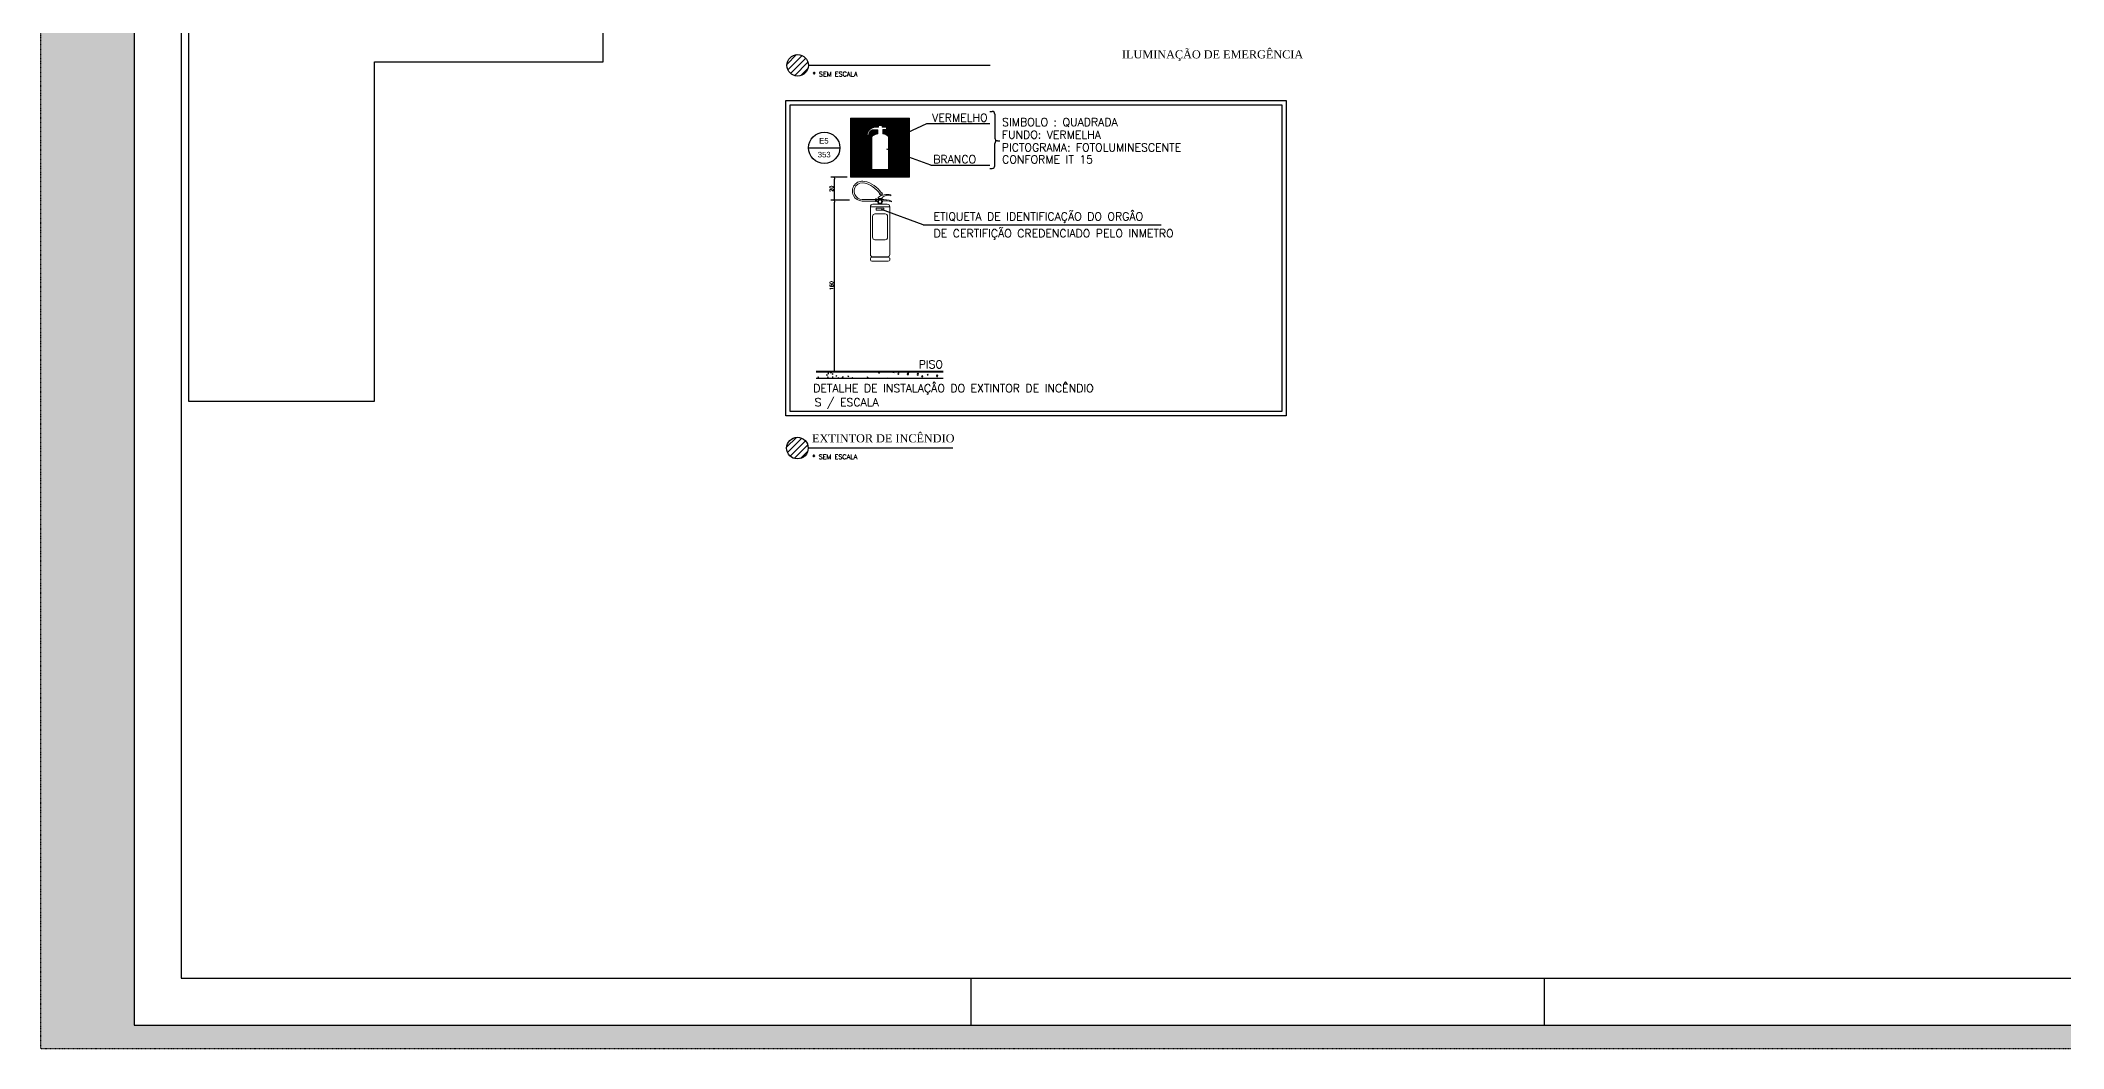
# Model space of a CAD drawing. Header units: metres. Extents: x -1783 to 21505, y -57 to 13660.
# Drawn here: x -1783 to 3971, y 5740 to 8607 of the extents above; entities that cross this region are included whole.
import ezdxf

# ---------------------------------------------------------------- set-up
doc = ezdxf.new("R2010")
doc.units = ezdxf.units.M
doc.header["$MEASUREMENT"] = 0
doc.linetypes.add('HIDDEN', pattern=[0.009525, 0.00635, -0.003175])
doc.layers.add('Bombeiro', color=1, linetype='Continuous', lineweight=0)
for name, color, linetype in [('colorida chamar atenção', 10, 'Continuous'), ('cotas', 7, 'Continuous'), ('P01', 5, 'Continuous'), ('P015', 121, 'Continuous'), ('P02', 6, 'Continuous'), ('P025', 3, 'Continuous'), ('P03', 7, 'Continuous'), ('P06', 7, 'Continuous'), ('SIMB', 9, 'Continuous')]:
    doc.layers.add(name, color=color, linetype=linetype)
doc.styles.add('ARIAL', font='arial.ttf', dxfattribs={"height": 0.15})
doc.styles.add('R80', font='romans.shx', dxfattribs={"height": 10})
doc.styles.add('SR80-50', font='romans.shx', dxfattribs={"height": 10})
doc.dimstyles.new('1-50', dxfattribs={"dimtxt": 10, "dimasz": 5, "dimexe": 10, "dimexo": 10, "dimgap": 3, "dimtad": 1, "dimdec": 1, "dimrnd": 1, "dimdsep": 46, "dimtxsty": 'R80', "dimblk": 'DOT', "dimcen": 0, "dimclrd": 252, "dimclre": 252, "dimclrt": 252, "dimadec": 0, "dimazin": 0, "dimtfac": 1, "dimtdec": 1, "dimtix": 1, "dimtmove": 2, "dimatfit": 3, "dimldrblk": 'DOT', "dimfxl": 1, "dimtolj": 1, "dimarcsym": 0})

# ---------------------------------------------------------------- blocks, each defined once
blk = doc.blocks.new('_Dot')
at = {"color": 0, "linetype": 'ByBlock', "lineweight": -2}
blk.add_line((-0.5, 0), (-1, 0), dxfattribs=at)
at = {"color": 0, "linetype": 'ByBlock', "const_width": 0.5}
blk.add_lwpolyline([(-0.25, 0, 1), (0.25, 0, 1)], format="xyb", close=True, dxfattribs=at)
blk = doc.blocks.new('*D7126')
at = {"layer": 'cotas', "color": 252, "lineweight": -2, "transparency": 16777216}
for p, q in [((511.6, 8217.6), (465.4, 8217.6)), ((475.4, 8157.3), (475.4, 8212.6)), ((518.4, 8152.3), (465.4, 8152.3))]:
    blk.add_line(p, q, dxfattribs=at)
at = {"layer": 'cotas', "color": 252, "lineweight": -2, "transparency": 16777216, "xscale": 5, "yscale": 5, "zscale": 5}
for p, rotation in [((475.4, 8217.6), 90), ((475.4, 8152.3), 270)]:
    blk.add_blockref('_Dot', p, dxfattribs=dict(at, rotation=rotation))
at = {"layer": 'cotas', "color": 252, "transparency": 16777216, "insert": (467.4, 8185), "char_height": 10, "attachment_point": 5, "rotation": 90, "style": 'R80'}
blk.add_mtext('\\A1;20', dxfattribs=at)
blk = doc.blocks.new('*D7127')
at = {"layer": 'cotas', "color": 252, "lineweight": -2, "transparency": 16777216}
for p, q in [((518.4, 8152.3), (465.4, 8152.3)), ((475.4, 7671.6), (475.4, 8147.3))]:
    blk.add_line(p, q, dxfattribs=at)
at = {"layer": 'cotas', "color": 252, "lineweight": -2, "transparency": 16777216, "xscale": 5, "yscale": 5, "zscale": 5}
for p, rotation in [((475.4, 8152.3), 90), ((475.4, 7666.6), 270)]:
    blk.add_blockref('_Dot', p, dxfattribs=dict(at, rotation=rotation))
at = {"layer": 'cotas', "color": 252, "transparency": 16777216, "insert": (467.4, 7909.4), "char_height": 10, "attachment_point": 5, "rotation": 90, "style": 'R80'}
blk.add_mtext('\\A1;160', dxfattribs=at)

msp = doc.modelspace()

# ---------------------------------------------------------------- hatches: boundary and pattern name
at = {"layer": 'Bombeiro'}
h = msp.add_hatch(dxfattribs=at)
h.set_pattern_fill('ANSI31', color=10)
h.set_pattern_definition([(45, (-1782.50201, 5739.96308), (-0.0883883476, 0.0883883476), [])])
h.paths.add_polyline_path([(581.465, 8332.755, -0.18935494), (599.225, 8341.624), (599.225, 8352.827), (585.365, 8352.827, 0.34807548), (573.52, 8337.423), (568.379, 8336.956, -0.36019706), (588.008, 8359.829), (600.627, 8359.829), (600.627, 8364.496), (610.909, 8364.496), (610.909, 8359.829), (623.995, 8359.829), (623.995, 8353.76), (613.246, 8353.76), (613.246, 8341.524, -0.16750724), (629.136, 8333.742), (629.136, 8296.061), (689.186, 8274.179), (689.186, 8385.35), (521.415, 8385.35), (521.415, 8217.579), (689.186, 8217.579), (689.186, 8274.179), (629.136, 8296.061), (629.136, 8239.865), (581.465, 8239.865)])
at = {"layer": 'cotas'}
h = msp.add_hatch(color=7, dxfattribs=at)
h.dxf.hatch_style = 1
h.paths.add_polyline_path([(9417.498, 13659.963), (-1782.502, 13659.963), (-1782.502, 5739.963), (9417.498, 5739.963)])
h.paths.add_polyline_path([(-1515.835, 13593.296), (9284.165, 13593.296), (9284.165, 5806.63), (-1515.835, 5806.63)], flags=16)
at = {"layer": 'P025'}
h = msp.add_hatch(dxfattribs=at)
h.set_pattern_fill('LINE', scale=4, angle=45)
h.set_pattern_definition([(45, (-524453.771, 543181.387), (-8.98025612, 8.98025612), [])])
h.paths.add_polyline_path([(401.602, 8535.957, 1), (340.268, 8535.957, 1)])
h = msp.add_hatch(dxfattribs=at)
h.set_pattern_fill('LINE', scale=4, angle=45)
h.set_pattern_definition([(45, (-524454.465, 542092.95), (-8.98025612, 8.98025612), [])])
h.paths.add_polyline_path([(400.908, 7447.519, 1), (339.574, 7447.519, 1)])

# ---------------------------------------------------------------- linework, layer by layer
at = {"layer": 'Bombeiro', "color": 10}
for p, q in [((521.415, 8385.35), (521.415, 8217.579)), ((521.415, 8385.35), (689.186, 8385.35)), ((599.225, 8352.827), (585.365, 8352.827)), ((600.627, 8359.829), (588.008, 8359.829)), ((599.225, 8352.827), (599.225, 8342.091)), ((600.627, 8364.496), (610.909, 8364.496)), ((600.627, 8364.496), (600.627, 8359.829)), ((610.909, 8364.496), (610.909, 8359.829)), ((610.909, 8359.829), (623.995, 8359.829)), ((613.246, 8353.76), (613.246, 8341.524)), ((613.246, 8353.76), (623.995, 8353.76)), ((623.995, 8353.76), (623.995, 8359.829)), ((689.186, 8385.35), (689.186, 8217.579)), ((573.52, 8337.423), (568.379, 8336.956)), ((581.465, 8239.865), (581.465, 8332.755)), ((629.136, 8239.865), (629.136, 8333.742)), ((629.136, 8239.865), (581.465, 8239.865)), ((521.415, 8217.579), (689.186, 8217.579))]:
    msp.add_line(p, q, dxfattribs=at)
at = {"layer": 'Bombeiro', "color": 10, "linetype": 'ByBlock'}
for p, q in [((610.337, 8173.341), (604.066, 8170)), ((605.526, 8167.261), (611.885, 8170.649)), ((610.337, 8173.341), (611.796, 8170.601)), ((554.838, 8154.664), (592.467, 8154.664)), ((554.838, 8150.076), (592.467, 8150.076)), ((577.776, 8134.02), (632.826, 8134.02)), ((577.776, 8134.02), (577.776, 7997.923)), ((584.657, 8140.901), (625.945, 8140.901)), ((590.774, 8113.376), (619.828, 8113.376)), ((592.467, 8155.887), (595.571, 8155.887)), ((592.467, 8155.887), (592.467, 8148.782)), ((592.467, 8148.782), (595.571, 8148.782)), ((594.597, 8129.533), (616.005, 8129.533)), ((594.597, 8129.533), (594.597, 8124.157)), ((594.597, 8124.157), (616.005, 8124.157)), ((595.571, 8148.782), (595.571, 8155.988)), ((595.571, 8154.664), (601.842, 8154.664)), ((595.571, 8150.076), (598.442, 8150.076)), ((601.514, 8148.547), (599.212, 8148.547)), ((599.594, 8154.664), (599.594, 8160.386)), ((599.594, 8157.088), (611.008, 8157.088)), ((599.949, 8143.994), (599.949, 8140.901)), ((602.022, 8150.44), (600.027, 8151.591)), ((602.022, 8146.654), (600.027, 8145.502)), ((603.408, 8151.826), (602.256, 8153.82)), ((603.408, 8145.268), (602.256, 8143.274)), ((604.066, 8170), (605.526, 8167.261)), ((605.301, 8152.333), (605.301, 8154.636)), ((605.301, 8144.761), (605.301, 8142.458)), ((607.194, 8151.826), (608.345, 8153.82)), ((607.194, 8145.268), (608.345, 8143.274)), ((608.58, 8150.44), (610.574, 8151.591)), ((608.58, 8146.654), (610.574, 8145.502)), ((609.087, 8148.547), (611.39, 8148.547)), ((610.653, 8143.994), (610.653, 8140.901)), ((611.008, 8160.486), (611.008, 8155.015)), ((616.005, 8129.533), (616.005, 8124.157)), ((632.826, 8134.02), (632.826, 7997.923)), ((636.138, 8167.39), (636.138, 8165.289)), ((637.922, 8150.08), (637.922, 8147.882)), ((583.892, 8106.495), (583.892, 8046.857)), ((626.709, 8106.495), (626.709, 8046.857)), ((590.774, 8039.976), (619.828, 8039.976)), ((577.776, 7985.791), (577.776, 7983.396)), ((582.363, 7990.378), (628.238, 7990.378)), ((582.363, 7978.809), (628.238, 7978.809)), ((584.657, 7991.042), (625.945, 7991.042)), ((632.826, 7987.32), (632.826, 7981.867)), ((632.826, 7985.791), (632.826, 7983.396))]:
    msp.add_line(p, q, dxfattribs=at)
msp.add_circle((605.301, 8148.547), 7.027, dxfattribs=at)
at = {"layer": 'Bombeiro', "color": 10}
for centre, radius, start, end in [((592.009, 8336.536), 23.634, 99.7461205, 178.981605), ((589.166, 8337.648), 15.647, 104.0591216, 180.8261384), ((601.635, 8314.583), 27.149, 95.092306, 137.9814725), ((609.901, 8314.583), 27.149, 44.8870392, 82.9237402)]:
    msp.add_arc(centre, radius, start, end, dxfattribs=at)
at = {"layer": 'Bombeiro', "color": 10, "linetype": 'ByBlock'}
for centre, radius, start, end in [((554.838, 8178.366), 28.29, 78.5175064, 270), ((554.838, 8178.366), 23.702, 74.3323095, 270), ((542.717, 8128.166), 75.334, 34.2002122, 77.0831676), ((546.771, 8133.661), 73.712, 32.0383623, 79.2895352), ((584.657, 8134.02), 6.881, 90, 180), ((590.774, 8106.495), 6.881, 90, 180), ((624.916, 8127.111), 41.814, 74.4310625, 127.2709215), ((542.717, 8128.166), 75.334, 29.6489766, 31.8305263), ((611.181, 8078.141), 76.749, 69.6090045, 92.0560012), ((546.771, 8133.661), 73.712, 26.9223369, 29.6227838), ((628.442, 8137.412), 28.919, 74.5663469, 127.0753655), ((616.579, 8074.161), 76.749, 73.8534372, 93.4452311), ((619.828, 8106.495), 6.881, 0, 90), ((625.945, 8134.02), 6.881, 0, 90), ((584.657, 7997.923), 6.881, 180, 270), ((590.774, 8046.857), 6.881, 180, 270), ((619.828, 8046.857), 6.881, 270, 0), ((625.945, 7997.923), 6.881, 270, 0), ((582.363, 7985.791), 4.588, 90, 180), ((582.363, 7983.396), 4.588, 180, 270), ((628.238, 7985.791), 4.588, 0, 90), ((628.238, 7983.396), 4.588, 270, 0)]:
    msp.add_arc(centre, radius, start, end, dxfattribs=at)
at = {"layer": 'colorida chamar atenção'}
msp.add_line((402.138, 8301.464), (491.144, 8301.464), dxfattribs=at)
msp.add_circle((446.641, 8301.464), 44.503, dxfattribs=at)
at = {"layer": 'P01', "color": 7, "linetype": 'HIDDEN', "ltscale": 3}
msp.add_lwpolyline([(-1782.502, 5739.963), (9417.498, 5739.963), (9417.498, 13659.963), (-1782.502, 13659.963)], close=True, dxfattribs=at)
at = {"layer": 'P015', "color": 7}
msp.add_lwpolyline([(-1515.835, 5806.63), (9284.165, 5806.63), (9284.165, 13593.296), (-1515.835, 13593.296)], close=True, dxfattribs=at)
at = {"layer": 'P02', "color": 7}
for p, q in [((423.871, 7666.563), (784.382, 7666.563)), ((423.871, 7664.269), (784.382, 7664.269)), ((452.624, 7654.528), (454.467, 7656.724)), ((452.624, 7654.528), (454.909, 7654.328)), ((454.908, 7654.325), (454.466, 7656.722)), ((456.641, 7659.329), (458.484, 7661.525)), ((456.641, 7659.329), (458.926, 7659.129)), ((458.925, 7659.126), (458.483, 7661.523)), ((464.377, 7660.425), (466.638, 7662.782)), ((466.911, 7660.425), (466.637, 7662.779)), ((468.69, 7658.373), (471.367, 7659.401)), ((468.69, 7658.373), (470.592, 7657.09)), ((470.591, 7657.088), (471.366, 7659.398)), ((480.045, 7652.129), (481.888, 7654.326)), ((482.321, 7651.971), (481.887, 7654.323)), ((514.134, 7652.321), (516.811, 7653.348)), ((516.035, 7651.035), (516.81, 7653.346)), ((546.822, 7664.269), (548.157, 7663.368)), ((548.156, 7663.366), (548.459, 7664.269)), ((601.196, 7661.589), (603.098, 7660.307)), ((603.097, 7660.304), (603.872, 7662.614)), ((641.858, 7663.429), (642.664, 7664.269)), ((641.858, 7663.429), (645.258, 7662.901)), ((645.257, 7662.899), (645.097, 7664.269)), ((656.136, 7658.528), (658.813, 7659.555)), ((656.136, 7658.528), (658.038, 7657.245)), ((657.286, 7662.838), (658.487, 7664.269)), ((657.286, 7662.838), (659.571, 7662.638)), ((658.037, 7657.242), (658.812, 7659.552)), ((659.57, 7662.635), (659.269, 7664.269)), ((682.657, 7657.101), (685.635, 7660.204)), ((682.657, 7657.101), (686.057, 7656.574)), ((684.707, 7660.439), (686.55, 7662.635)), ((684.707, 7660.439), (686.992, 7660.239)), ((686.056, 7656.572), (685.634, 7660.202)), ((686.991, 7660.236), (686.549, 7662.632)), ((711.077, 7655.466), (713.754, 7656.493)), ((711.077, 7655.466), (712.979, 7654.183)), ((712.127, 7658.04), (713.97, 7660.236)), ((712.127, 7658.04), (714.412, 7657.84)), ((712.978, 7654.18), (713.753, 7656.49)), ((714.411, 7657.837), (713.969, 7660.233)), ((723.457, 7650.773), (726.435, 7653.877)), ((726.856, 7650.244), (726.434, 7653.874)), ((739.547, 7655.641), (741.39, 7657.837)), ((739.547, 7655.641), (741.832, 7655.441)), ((741.831, 7655.438), (741.389, 7657.834)), ((766.017, 7652.404), (768.694, 7653.432)), ((766.017, 7652.404), (767.919, 7651.121)), ((766.968, 7653.242), (768.811, 7655.438)), ((766.968, 7653.242), (769.253, 7653.042)), ((767.918, 7651.119), (768.693, 7653.429)), ((769.252, 7653.039), (768.81, 7655.435)), ((423.871, 7645.919), (784.382, 7645.919)), ((428.021, 7649.259), (430.698, 7650.287)), ((428.021, 7649.259), (429.923, 7647.976)), ((429.922, 7647.974), (430.697, 7650.284)), ((455.662, 7647.81), (457.923, 7650.167)), ((458.196, 7647.81), (457.922, 7650.164)), ((469.287, 7650.367), (471.572, 7650.167)), ((480.045, 7652.129), (481.85, 7651.971)), ((484.443, 7645.919), (486.704, 7648.275)), ((486.977, 7645.919), (486.703, 7648.273)), ((498.068, 7648.476), (499.911, 7650.672)), ((498.068, 7648.476), (500.353, 7648.276)), ((500.352, 7648.273), (499.91, 7650.67)), ((514.134, 7652.321), (516.036, 7651.038)), ((525.489, 7646.077), (527.332, 7648.273)), ((525.489, 7646.077), (527.294, 7645.919)), ((527.765, 7645.919), (527.331, 7648.271)), ((569.075, 7649.259), (571.752, 7650.287)), ((569.075, 7649.259), (570.976, 7647.976)), ((570.975, 7647.974), (571.751, 7650.284)), ((624.015, 7646.197), (626.692, 7647.225)), ((624.015, 7646.197), (624.428, 7645.919)), ((626.254, 7645.919), (626.691, 7647.222)), ((723.457, 7650.773), (726.857, 7650.246)), ((765.671, 7645.919), (767.235, 7647.549)), ((767.423, 7645.919), (767.234, 7647.547)), ((864.165, 5806.63), (864.165, 5939.963)), ((2495.45, 5806.63), (2495.45, 5939.963)), ((2495.45, 5806.63), (2495.45, 5939.963))]:
    msp.add_line(p, q, dxfattribs=at)
at = {"layer": 'P025', "color": 7}
for p, q in [((918.375, 8535.957), (401.602, 8535.957)), ((812.218, 7447.519), (400.908, 7447.519))]:
    msp.add_line(p, q, dxfattribs=at)
for points in [[(-1361.851, 9811.845), (-1361.851, 7581.22), (-832.497, 7581.22), (-832.497, 8545.985), (-181.812, 8545.985), (-181.812, 9811.845)], [(337.55, 8435.772), (1760.226, 8435.772), (1760.226, 7539.096), (337.55, 7539.096)], [(349.55, 8423.772), (1748.226, 8423.772), (1748.226, 7551.096), (349.55, 7551.096)]]:
    msp.add_lwpolyline(points, close=True, dxfattribs=at)
for centre in [(370.935, 8535.957), (370.241, 7447.519)]:
    msp.add_circle(centre, 30.667, dxfattribs=at)
at = {"layer": 'P03'}
msp.add_lwpolyline([(-1382.502, 5939.963), (9150.831, 5939.963), (9150.831, 13459.963), (-1382.502, 13459.963)], close=True, dxfattribs=at)
at = {"layer": 'P06', "color": 7}
msp.add_lwpolyline([(-1382.502, 5939.963), (9150.831, 5939.963), (9150.831, 13459.963), (-1382.502, 13459.963)], close=True, dxfattribs=at)
at = {"layer": 'SIMB', "color": 7}
for p, q in [((917.883, 8404.985), (924.196, 8404.985)), ((642.444, 8325.898), (738.163, 8370.233)), ((738.163, 8370.233), (917.883, 8370.233)), ((931.842, 8397.339), (931.842, 8329.327)), ((749.921, 8252.047), (624.358, 8297.802)), ((931.842, 8250.604), (931.842, 8314.035)), ((939.488, 8321.681), (945.801, 8321.681)), ((939.488, 8321.681), (945.801, 8321.681)), ((749.921, 8252.047), (917.883, 8252.047)), ((917.883, 8242.958), (924.196, 8242.958)), ((727.607, 8082.805), (609.097, 8125.989)), ((727.607, 8082.805), (1404.73, 8082.805)), ((601.196, 7661.589), (603.873, 7662.617))]:
    msp.add_line(p, q, dxfattribs=at)
for centre, start, end in [((924.196, 8397.339), 0, 90), ((939.488, 8329.327), 180, 270), ((939.488, 8314.035), 90, 180), ((924.196, 8250.604), 270, 0)]:
    msp.add_arc(centre, 7.646, start, end, dxfattribs=at)

# ---------------------------------------------------------------- texts
at = {"layer": 'colorida chamar atenção', "style": 'ARIAL'}
for s, p in [('353', (428.255, 8274.216)), ('E5', (432.115, 8313.413))]:
    msp.add_text(s, height=15.6846, dxfattribs=at).set_placement(p)
at = {"layer": 'P02', "color": 7, "style": 'SR80-50'}
msp.add_text('PISO', height=22.7556, dxfattribs=at).set_placement((715.018, 7674.265))
at = {"layer": 'P025', "color": 7, "style": 'R80'}
for p in [(413.118, 8504.465), (412.425, 7416.028)]:
    msp.add_text('* SEM ESCALA', height=13.33333, dxfattribs=at).set_placement(p)
at = {"layer": 'P025', "color": 7}
note = msp.add_mtext_dynamic_manual_height_columns('{\\fTimes New Roman|b0|i0|c0|p18;ILUMINAÇÃO DE EMERGÊNCIA\\P}', width=633.70325, gutter_width=249.833, heights=[1.217, 0], dxfattribs=dict(at, insert=(409.919, 8578.711), char_height=23, attachment_point=1))
at = {"layer": 'P025', "color": 7, "insert": (411.725, 7486.774), "char_height": 23, "attachment_point": 1}
msp.add_mtext_dynamic_manual_height_columns('{\\fTimes New Roman|b0|i0|c0|p18;EXTINTOR DE INCÊNDIO}', width=633.70325, gutter_width=249.833, heights=[1.217], dxfattribs=at)
at = {"layer": 'SIMB', "color": 7, "style": 'SR80-50'}
for s, height, p in [('VERMELHO', 22.7556, (753.405, 8375.767)), ('SIMBOLO : QUADRADA', 22.75556, (952.537, 8363.095)), ('FUNDO: VERMELHA', 22.75556, (951.63, 8327.424)), ('PICTOGRAMA: FOTOLUMINESCENTE', 22.75556, (951.63, 8291.04)), ('BRANCO', 22.7556, (756.519, 8257.428)), ('CONFORME IT 15', 22.75556, (952.537, 8257.132)), ('ETIQUETA DE IDENTIFICAÇÃO DO ORGÂO', 22.75556, (757.554, 8094.99)), ('DE CERTIFIÇÃO CREDENCIADO PELO INMETRO', 22.75556, (757.554, 8046.869)), ('DETALHE DE INSTALAÇÂO DO EXTINTOR DE INCÊNDIO', 22.75556, (415.164, 7606.428)), ('S / ESCALA', 22.7556, (419.146, 7566.389))]:
    msp.add_text(s, height=height, dxfattribs=at).set_placement(p)

# ---------------------------------------------------------------- dimensions: what is measured, and where the dimension line sits
at = {"layer": 'cotas', "color": 7}
for base, p1, p2, text, picture, middle in [((475.409, 8217.579), (528.404, 8152.335), (521.567, 8217.579), '20', '*D7126', (467.409, 8184.957)), ((475.356, 8152.335), (475.356, 7666.563), (528.404, 8152.335), '160', '*D7127', (467.356, 7909.449))]:
    dim = msp.add_linear_dim(base=base, p1=p1, p2=p2, angle=90, text=text, dimstyle='1-50', dxfattribs=at)
    dim.commit()
    dim.dimension.update_dxf_attribs({"geometry": picture, "text_midpoint": middle})

doc.saveas('drawing.dxf')
